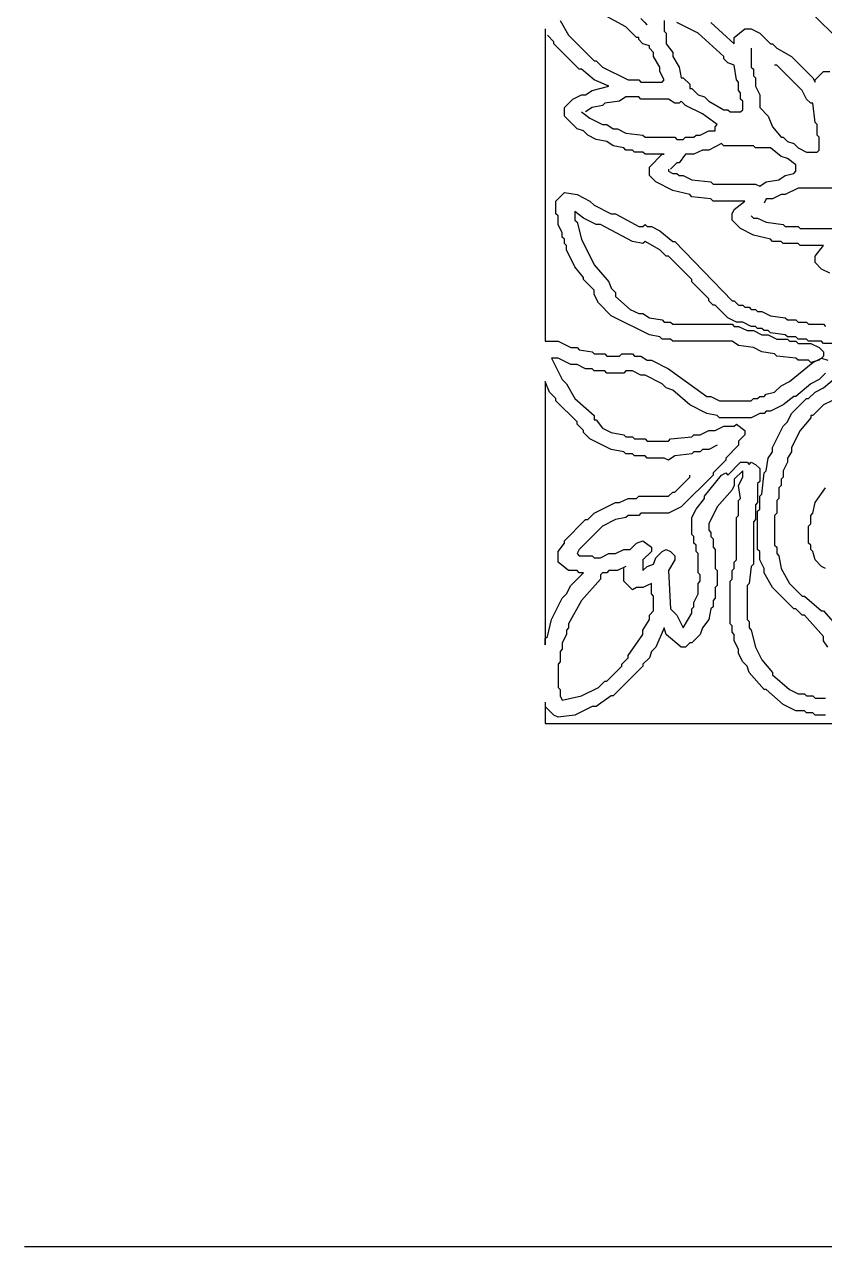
# Model space of a CAD drawing. Header units: metres. Extents: x 80 to 226, y 30 to 176.
# Drawn here: x 80 to 111.9, y 30 to 78.71 of the extents above; entities that cross this region are included whole.
import ezdxf

# ---------------------------------------------------------------- set-up
doc = ezdxf.new("R2010")
doc.units = ezdxf.units.M

msp = doc.modelspace()

# ---------------------------------------------------------------- linework, layer by layer
for points in [[(80, 30), (226.172, 30), (226.172, 176.172), (80, 176.172)], [(101.355, 78.871), (101.693, 78.279), (102.709, 77.263), (102.794, 77.263), (103.048, 77.009), (104.064, 76.501), (104.487, 76.501), (104.572, 76.416), (105.419, 76.416), (105.503, 76.501), (105.334, 76.839), (105.334, 77.009), (105.08, 77.432), (105.08, 77.601), (104.911, 77.771), (104.911, 77.855), (104.657, 77.94), (104.487, 78.109), (104.487, 78.194), (104.403, 78.194), (103.979, 78.617), (103.048, 79.125)], [(104.572, 78.956), (104.826, 78.702), (104.741, 78.787)], [(112.7, 77.855), (111.176, 79.379)], [(100.762, 78.533), (100.762, 66.087), (101.27, 66.087), (101.778, 65.833), (102.032, 65.833), (102.117, 65.748), (102.625, 65.663), (102.709, 65.579), (103.133, 65.579), (103.217, 65.494), (103.725, 65.494), (103.81, 65.579), (104.233, 65.579), (104.318, 65.494), (104.572, 65.494), (104.826, 65.325), (104.995, 65.325), (105.673, 64.986), (107.197, 63.885), (107.366, 63.885), (107.705, 63.716), (108.975, 63.716), (109.059, 63.801), (109.229, 63.801), (109.313, 63.885), (109.483, 63.885), (109.567, 63.97), (109.906, 64.055), (110.16, 64.309), (110.499, 64.478), (111.43, 65.24), (111.769, 65.409), (112.023, 65.325)], [(105.503, 78.871), (105.503, 78.448), (105.588, 78.363), (105.588, 77.94), (105.842, 77.601), (105.842, 77.432), (106.096, 77.009), (106.181, 76.585), (106.265, 76.585), (106.519, 76.331), (106.519, 76.162), (106.604, 76.162), (106.858, 75.908), (107.112, 75.823), (107.281, 75.654), (107.874, 75.315), (108.043, 75.315), (108.128, 75.231), (108.551, 75.231), (108.636, 75.315), (108.636, 75.654), (108.551, 75.739), (108.551, 75.993), (108.467, 76.077), (108.467, 76.416), (108.382, 76.501), (108.297, 77.093), (108.043, 77.178), (107.874, 77.347), (107.874, 77.432), (106.858, 78.363), (106.011, 78.787)], [(107.366, 78.787), (108.297, 77.94), (108.297, 78.194), (108.721, 78.533), (108.975, 78.533), (109.313, 78.363), (109.737, 77.94), (109.821, 77.94), (109.991, 77.771), (110.583, 77.432), (111.43, 76.585), (111.515, 76.416), (111.515, 76.501), (111.853, 76.839), (112.107, 76.839)], [(112.107, 68.796), (111.769, 68.965), (111.515, 69.219), (111.515, 69.473), (111.853, 69.897), (110.922, 69.897), (110.837, 69.981), (110.245, 69.981), (110.16, 70.066), (109.821, 70.066), (109.737, 70.151), (109.059, 70.32), (108.551, 70.574), (108.213, 70.913), (108.213, 71.167), (108.297, 71.336), (108.721, 71.675), (107.451, 71.675), (107.366, 71.759), (106.604, 71.844), (106.519, 71.929), (105.842, 72.098), (105.165, 72.437), (104.911, 72.691), (104.911, 73.029), (105.419, 73.537), (105.503, 73.537), (104.741, 73.537), (104.657, 73.622), (104.318, 73.622), (104.233, 73.707), (103.979, 73.707), (103.895, 73.791), (103.471, 73.876), (103.217, 74.045), (102.794, 74.13), (102.455, 74.299), (102.286, 74.469), (102.032, 74.553), (101.524, 75.061), (101.524, 75.4), (101.863, 75.739), (102.201, 75.908), (102.371, 75.908), (102.625, 76.077), (103.302, 76.247), (102.709, 76.501), (102.201, 76.924), (102.117, 76.924), (101.101, 77.94), (101.101, 78.025), (100.847, 78.279)], [(108.975, 77.771), (108.975, 77.009), (109.059, 76.924), (109.059, 76.67), (109.144, 76.585), (109.144, 76.247), (109.313, 75.908), (109.313, 75.4), (109.652, 75.061), (109.821, 74.638), (110.16, 74.215), (110.245, 74.215), (110.414, 74.045), (110.668, 73.961), (110.837, 73.791), (111.176, 73.622), (111.599, 73.622), (111.684, 73.707), (111.684, 74.215), (111.599, 74.299), (111.599, 74.723), (111.515, 74.807), (111.43, 75.569), (111.345, 75.569), (111.176, 75.739), (111.007, 76.077), (109.991, 77.093), (109.906, 77.093)], [(102.201, 75.231), (102.54, 74.977), (103.048, 74.723), (103.217, 74.723), (103.471, 74.553), (103.641, 74.553), (103.979, 74.384), (104.657, 74.299), (104.741, 74.215), (105.927, 74.215), (106.011, 74.13), (106.265, 74.13), (106.35, 74.215), (106.689, 74.215), (106.773, 74.299), (106.943, 74.299), (107.281, 74.469), (107.535, 74.469), (107.535, 74.638), (107.62, 74.723), (107.027, 75.146), (106.35, 75.485), (106.181, 75.654), (106.096, 75.569), (105.927, 75.569), (105.673, 75.739), (104.572, 75.739), (104.487, 75.823), (103.979, 75.823), (103.725, 75.654), (103.133, 75.569), (103.048, 75.485), (102.625, 75.4), (102.371, 75.231)], [(105.673, 72.945), (105.673, 72.86), (105.842, 72.775), (106.011, 72.775), (106.096, 72.691), (106.265, 72.691), (106.604, 72.521), (107.366, 72.437), (107.451, 72.352), (109.144, 72.352), (109.313, 72.267), (109.567, 72.437), (110.075, 72.521), (110.329, 72.691), (110.668, 72.775), (110.753, 72.86), (110.753, 73.114), (110.414, 73.368), (110.16, 73.453), (109.737, 73.791), (109.144, 73.791), (109.059, 73.876), (107.874, 73.876), (107.789, 73.961), (107.281, 73.707), (107.027, 73.707), (106.689, 73.537), (106.35, 73.537), (106.096, 73.199), (106.011, 73.199), (105.757, 72.945)], [(112.7, 72.183), (110.837, 72.183), (110.329, 71.929), (110.16, 71.929), (109.821, 71.759), (109.567, 71.759), (109.483, 71.59)], [(113.885, 66.002), (111.853, 66.002), (111.769, 66.087), (111.261, 66.087), (111.176, 66.171), (110.837, 66.171), (110.753, 66.256), (110.414, 66.256), (110.329, 66.341), (109.737, 66.425), (109.652, 66.51), (109.483, 66.51), (109.398, 66.595), (109.229, 66.595), (109.144, 66.679), (108.975, 66.679), (108.636, 66.849), (108.382, 66.849), (108.043, 67.018), (107.535, 67.526), (107.451, 67.526), (107.281, 67.695), (107.281, 67.78), (106.604, 68.457), (106.604, 68.542), (105.673, 69.473), (105.588, 69.473), (105.334, 69.727), (104.741, 70.066), (104.657, 69.981), (104.233, 70.066), (102.963, 70.743), (102.794, 70.743), (102.286, 70.997), (101.947, 71.251), (101.947, 70.913), (102.032, 70.828), (102.201, 70.151), (102.709, 69.135), (103.302, 68.457), (103.387, 68.203), (103.556, 68.034), (103.556, 67.865), (104.149, 67.357), (104.487, 67.187), (104.657, 67.187), (104.911, 67.018), (105.419, 66.933), (105.503, 66.849), (105.757, 66.849), (105.842, 66.764), (108.213, 66.764), (108.297, 66.679), (108.467, 66.679), (108.805, 66.51), (109.059, 66.51), (109.398, 66.341), (109.652, 66.341), (109.991, 66.171), (110.414, 66.171), (110.499, 66.087), (110.753, 66.087), (110.837, 66.002), (111.345, 66.002), (111.684, 65.833), (111.853, 65.663), (111.853, 65.494), (111.684, 65.325), (111.345, 65.24), (111.261, 65.325), (110.837, 65.325), (110.753, 65.409), (109.991, 65.494), (109.906, 65.579), (109.398, 65.663), (109.059, 65.833), (108.467, 65.917), (108.213, 66.087), (105.842, 66.087), (105.757, 66.171), (105.419, 66.171), (105.334, 66.256), (104.911, 66.341), (103.387, 67.103), (102.879, 67.611), (102.709, 67.949), (102.709, 68.119), (102.286, 68.542), (102.286, 68.627), (101.947, 69.05), (101.609, 69.727), (101.609, 69.897), (101.524, 69.981), (101.524, 70.151), (101.439, 70.235), (101.439, 70.405), (101.27, 70.743), (101.27, 71.082), (101.185, 71.167), (101.185, 71.675), (101.524, 72.013), (102.032, 71.929), (102.54, 71.675), (102.709, 71.505), (103.387, 71.167), (103.556, 71.167), (104.487, 70.659), (104.657, 70.659), (104.741, 70.743), (104.826, 70.659), (104.995, 70.659), (105.334, 70.489), (105.842, 70.066), (105.927, 70.066), (108.213, 67.695), (108.297, 67.695), (108.467, 67.526), (108.636, 67.526), (108.721, 67.441), (108.89, 67.441), (108.975, 67.357), (109.144, 67.357), (109.229, 67.272), (109.398, 67.272), (109.737, 67.103), (110.329, 67.018), (110.414, 66.933), (110.753, 66.933), (110.837, 66.849), (111.176, 66.849), (111.261, 66.764), (111.853, 66.764), (111.938, 66.679)], [(108.975, 71.082), (109.059, 70.997), (109.229, 70.997), (109.567, 70.828), (110.245, 70.743), (110.329, 70.659), (110.837, 70.659), (110.922, 70.574), (112.615, 70.574)], [(111.938, 64.817), (111.684, 64.563), (111.345, 64.393), (110.753, 63.885), (110.668, 63.885), (110.245, 63.547), (109.737, 63.293), (109.567, 63.293), (109.483, 63.208), (109.313, 63.208), (108.975, 63.039), (107.705, 63.039), (107.62, 63.123), (107.197, 63.208), (106.519, 63.547), (105.842, 64.139), (105.588, 64.224), (105.419, 64.393), (104.741, 64.732), (104.572, 64.732), (104.233, 64.901), (103.979, 64.901), (103.895, 64.817), (103.217, 64.817), (103.133, 64.901), (102.709, 64.901), (102.625, 64.986), (102.371, 64.986), (102.032, 65.155), (101.778, 65.155), (101.27, 65.409), (101.016, 65.409), (101.439, 64.563), (101.609, 64.393), (101.947, 63.801), (102.709, 63.123), (102.709, 62.954), (102.794, 62.954), (103.048, 62.615), (103.387, 62.446), (103.895, 62.361), (103.979, 62.277), (104.233, 62.277), (104.318, 62.192), (104.741, 62.192), (104.826, 62.107), (105.673, 62.107), (105.757, 62.192), (106.604, 62.277), (106.689, 62.361), (106.943, 62.361), (107.281, 62.531), (107.535, 62.531), (107.874, 62.7), (108.297, 62.7), (108.382, 62.785), (108.721, 62.531), (108.721, 62.361), (108.467, 62.107), (108.467, 61.938), (107.959, 61.43), (107.959, 61.345), (107.451, 60.837), (107.451, 60.753), (106.181, 59.483), (105.673, 59.229), (104.572, 59.229), (104.487, 59.144), (104.064, 59.144), (103.979, 59.059), (103.556, 58.975), (103.048, 58.721), (102.117, 57.789), (102.032, 57.62), (102.117, 57.535), (102.625, 57.535), (102.709, 57.451), (102.963, 57.451), (103.302, 57.62), (103.556, 57.62), (103.895, 57.789), (104.149, 57.789), (104.403, 58.043), (104.657, 58.128), (104.995, 57.874), (104.995, 57.705), (104.657, 57.366), (104.657, 56.943), (104.826, 57.112), (105.08, 57.197), (105.165, 57.451), (105.419, 57.705), (105.588, 57.789), (105.757, 57.705), (105.927, 57.535), (105.927, 57.366), (105.673, 56.943), (105.757, 55.419), (106.011, 55.165), (106.265, 54.657), (106.604, 55.249), (106.604, 55.419), (106.689, 55.503), (106.689, 55.673), (106.858, 56.011), (106.858, 56.435), (106.943, 56.519), (106.943, 56.773), (106.858, 56.858), (106.858, 57.62), (106.773, 57.705), (106.773, 57.959), (106.689, 58.043), (106.689, 58.297), (106.604, 58.382), (106.604, 59.059), (106.773, 59.398), (107.112, 59.821), (107.112, 59.906), (107.789, 60.753), (107.959, 60.837), (108.043, 60.753), (108.551, 61.261), (108.805, 61.261), (108.89, 61.176), (108.975, 61.261), (109.144, 61.176), (109.313, 61.007), (109.313, 60.499), (109.229, 60.414), (109.229, 59.652), (109.144, 59.567), (109.144, 58.975), (109.059, 58.89), (109.059, 57.197), (108.975, 57.112), (108.89, 56.435), (108.805, 56.35), (108.805, 54.995), (108.89, 54.911), (108.89, 54.657), (108.975, 54.572), (109.144, 53.895), (109.398, 53.387), (109.821, 52.879), (109.821, 52.794), (110.499, 52.201), (110.837, 52.032), (111.091, 52.032), (111.176, 51.947), (111.43, 51.947), (111.515, 51.863), (111.938, 51.863)], [(107.62, 61.938), (107.281, 61.769), (107.027, 61.769), (106.943, 61.684), (106.689, 61.684), (106.604, 61.599), (105.927, 61.515), (105.673, 61.345), (105.503, 61.43), (104.826, 61.43), (104.741, 61.515), (104.318, 61.515), (104.233, 61.599), (103.979, 61.599), (103.895, 61.684), (103.387, 61.769), (102.54, 62.192), (102.286, 62.446), (102.286, 62.531), (102.032, 62.785), (102.032, 62.869), (101.185, 63.716), (101.185, 63.801), (100.931, 64.055), (100.762, 64.478), (100.762, 53.979), (100.762, 54.233), (100.847, 54.318), (101.016, 54.995), (101.439, 55.842), (101.609, 56.011), (101.778, 56.35), (102.286, 56.858), (102.117, 56.858), (102.032, 56.943), (101.693, 56.943), (101.27, 57.281), (101.27, 57.705), (101.524, 58.043), (101.524, 58.128), (102.371, 58.975), (102.455, 58.975), (102.709, 59.229), (103.556, 59.652), (103.725, 59.652), (104.064, 59.821), (104.403, 59.821), (104.487, 59.906), (105.673, 59.906), (105.842, 60.075), (105.927, 60.075), (106.519, 60.668), (106.519, 60.753)], [(112.023, 53.895), (111.853, 54.149), (111.853, 54.318), (111.091, 55.165), (111.007, 55.165), (110.753, 55.419), (110.668, 55.419), (109.821, 56.265), (109.483, 56.858), (109.483, 57.027), (109.313, 57.366), (109.313, 57.705), (109.229, 57.789), (109.229, 59.313), (109.313, 59.398), (109.313, 59.906), (109.398, 59.991), (109.483, 60.837), (109.567, 60.922), (109.652, 61.43), (109.821, 61.684), (109.821, 61.853), (110.245, 62.7), (110.414, 62.869), (110.583, 63.208), (111.176, 63.801), (111.261, 63.801), (111.515, 64.055), (111.853, 64.224), (112.361, 64.647)], [(112.192, 63.716), (111.853, 63.547), (111.43, 63.123), (111.345, 63.123), (111.345, 63.039), (110.922, 62.531), (110.583, 61.853), (110.583, 61.684), (110.414, 61.43), (110.414, 61.261), (110.245, 60.922), (110.245, 60.668), (110.16, 60.583), (110.16, 60.329), (110.075, 60.245), (110.075, 59.821), (109.991, 59.737), (109.991, 59.229), (109.906, 59.144), (109.906, 57.959), (109.991, 57.874), (109.991, 57.62), (110.075, 57.535), (110.16, 57.027), (110.499, 56.435), (111.007, 55.927), (111.091, 55.927), (111.769, 55.334), (111.853, 55.334), (112.531, 54.572)], [(111.938, 51.185), (111.515, 51.185), (111.43, 51.27), (111.176, 51.27), (111.091, 51.355), (110.753, 51.355), (110.245, 51.609), (109.567, 52.201), (109.483, 52.201), (108.89, 52.879), (108.805, 53.133), (108.636, 53.302), (108.467, 53.641), (108.467, 53.81), (108.297, 54.149), (108.297, 54.403), (108.213, 54.487), (108.213, 54.741), (108.128, 54.826), (108.128, 56.519), (108.213, 56.604), (108.213, 56.943), (108.297, 57.027), (108.297, 57.281), (108.382, 57.366), (108.382, 59.059), (108.467, 59.144), (108.467, 59.737), (108.551, 59.821), (108.467, 60.329), (108.636, 60.668), (108.636, 60.922), (108.297, 60.583), (108.297, 60.329), (108.213, 60.16), (107.62, 59.483), (107.281, 58.805), (107.281, 58.551), (107.366, 58.467), (107.366, 58.297), (107.451, 58.213), (107.451, 57.874), (107.535, 57.789), (107.535, 57.027), (107.62, 56.943), (107.62, 56.35), (107.535, 56.265), (107.535, 55.842), (107.451, 55.757), (107.451, 55.503), (107.366, 55.419), (107.281, 54.995), (107.027, 54.657), (106.943, 54.403), (106.604, 54.064), (106.519, 54.064), (106.35, 53.895), (106.181, 53.895), (105.588, 54.403), (105.503, 54.657), (105.165, 53.895), (104.995, 53.725), (104.911, 53.471), (104.657, 53.217), (104.657, 53.133), (103.471, 51.947), (103.387, 51.947), (102.794, 51.524), (102.625, 51.524), (101.947, 51.185), (101.27, 51.101), (101.101, 51.185), (100.762, 51.524)], [(111.938, 57.027), (111.769, 57.112), (111.515, 57.366), (111.43, 57.705), (111.345, 57.789), (111.345, 57.959), (111.261, 58.043), (111.261, 58.721), (111.345, 58.805), (111.345, 59.144), (111.43, 59.229), (111.515, 59.652), (111.938, 60.245)], [(103.979, 57.112), (103.641, 56.943), (103.302, 56.943), (103.217, 56.858), (103.048, 56.858), (102.963, 56.773), (102.963, 56.604), (102.201, 55.757), (101.693, 54.826), (101.693, 54.657), (101.609, 54.572), (101.609, 54.403), (101.439, 54.064), (101.439, 53.81), (101.355, 53.725), (101.355, 53.302), (101.27, 53.217), (101.27, 52.286), (101.355, 52.201), (101.355, 51.947), (101.439, 51.778), (102.201, 51.947), (102.879, 52.286), (103.133, 52.54), (103.217, 52.54), (103.81, 53.133), (103.81, 53.217), (104.064, 53.471), (104.064, 53.556), (104.657, 54.403), (104.657, 54.572), (104.911, 54.995), (104.911, 55.165), (105.08, 55.334), (105.08, 55.927), (104.995, 56.011), (104.995, 56.435), (104.657, 56.265), (104.403, 56.265), (104.233, 56.181), (103.895, 56.519), (103.895, 57.027)], [(100.762, 51.693), (100.762, 50.847), (139.963, 50.847)]]:
    msp.add_lwpolyline(points)

doc.saveas('drawing.dxf')
